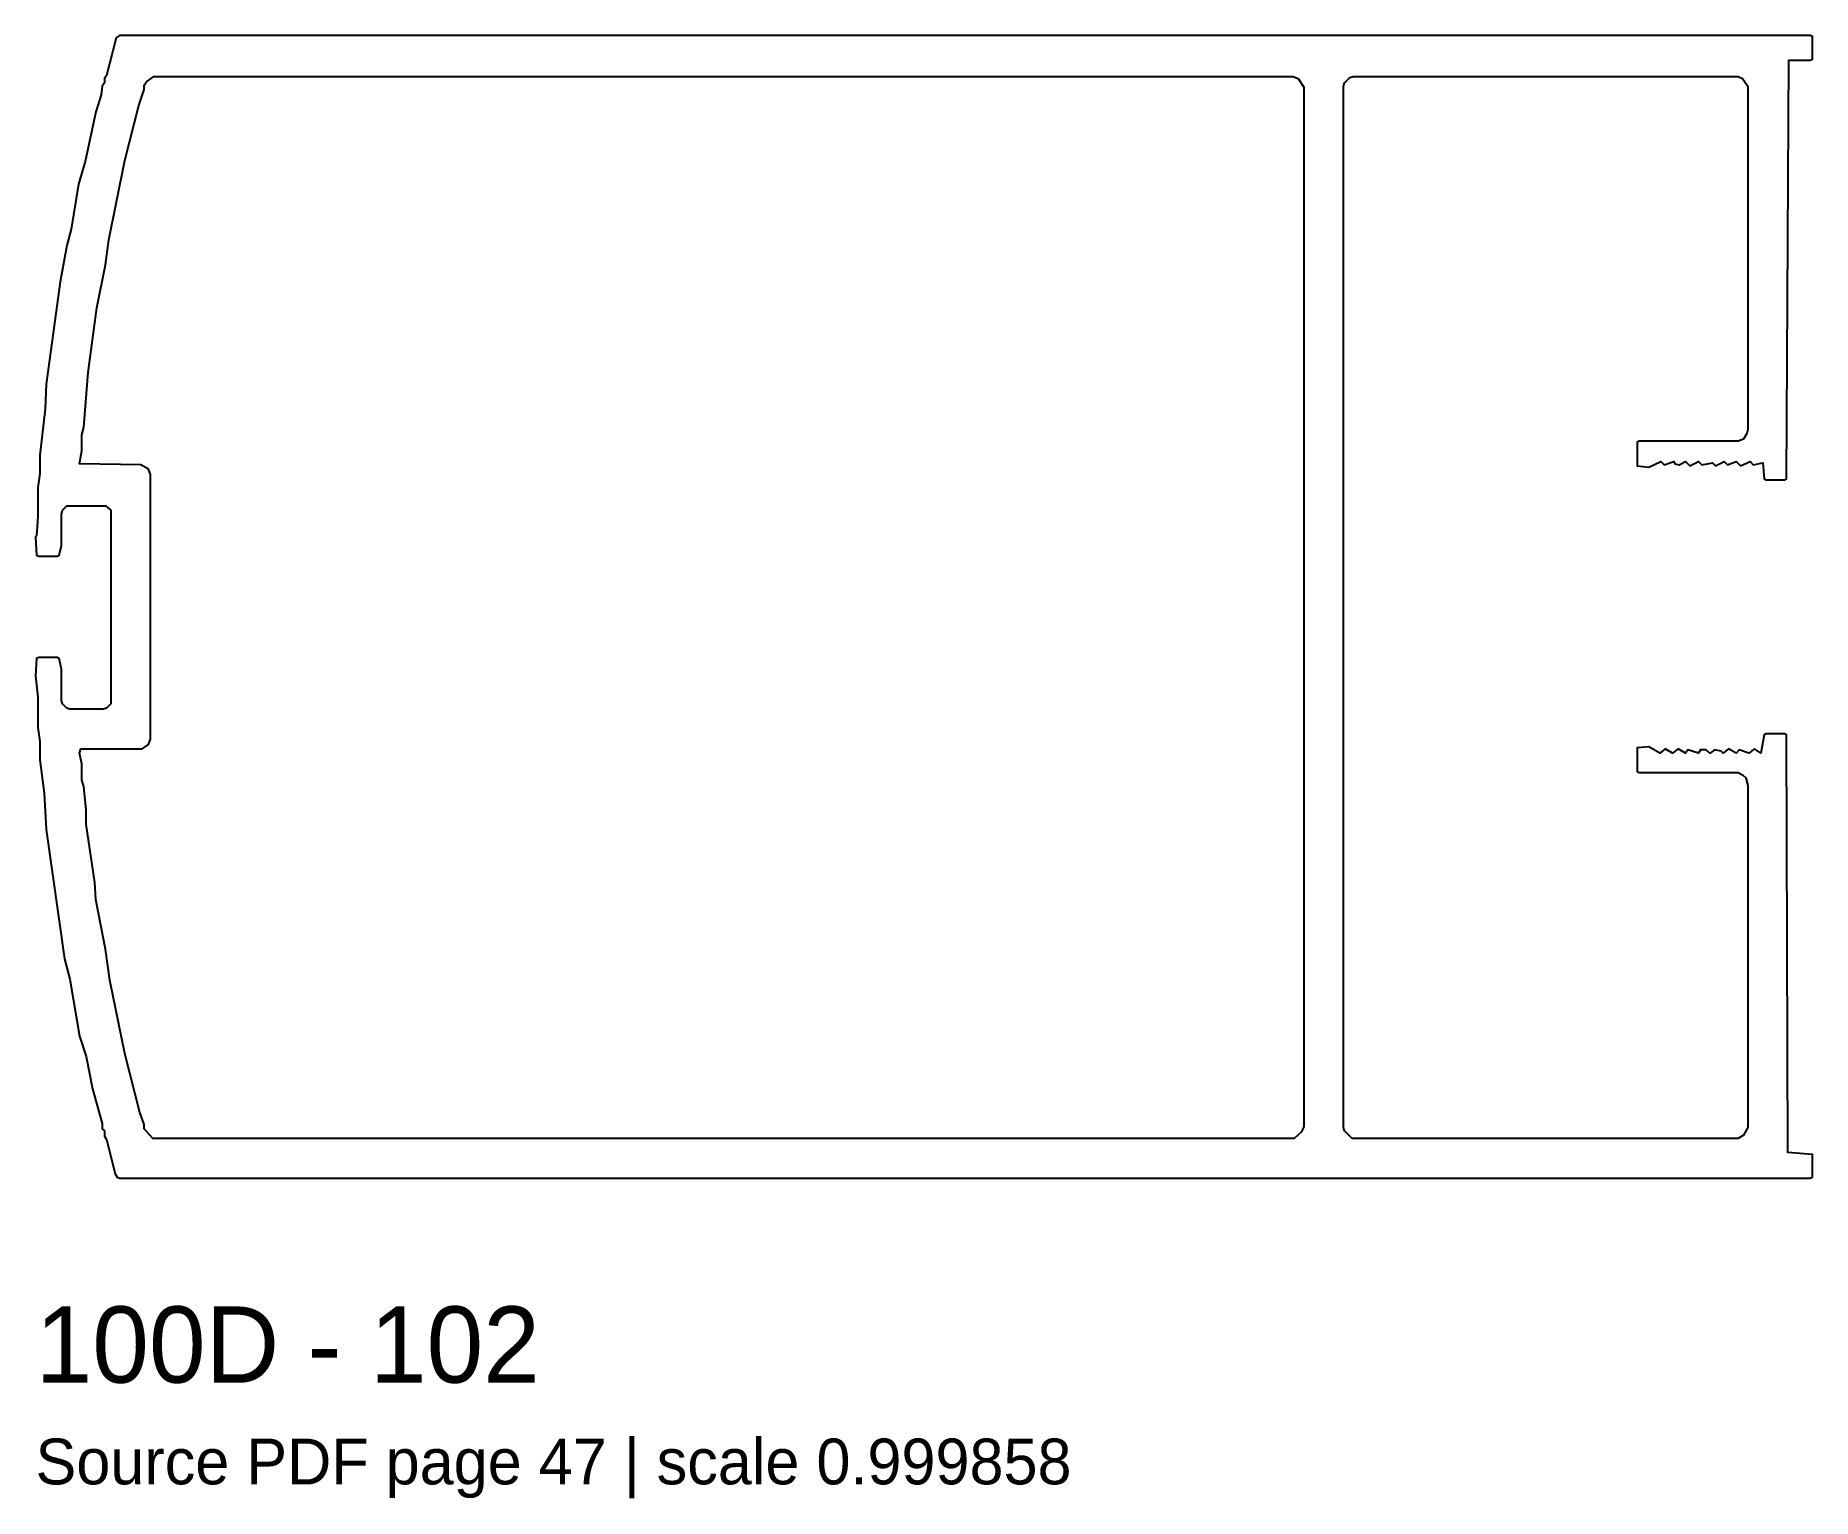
# Model space of a CAD drawing. Header units: millimetres. Extents: x 0 to 69.9, y -12.6 to 45.
import ezdxf

# ---------------------------------------------------------------- set-up
doc = ezdxf.new("R2010")
doc.units = ezdxf.units.MM
doc.layers.add('INFO', color=7, linetype='Continuous')
doc.layers.add('PROFILE', color=7, linetype='Continuous')

msp = doc.modelspace()

# ---------------------------------------------------------------- linework, layer by layer
at = {"layer": 'PROFILE'}
for points in [[(3.175, 44.909), (2.794, 43.428), (2.709, 43.301), (2.709, 43.132), (2.624, 43.005), (2.582, 42.666), (2.37, 41.989), (1.947, 40.042), (1.693, 39.153), (1.397, 37.375), (1.227, 36.74), (0.974, 35.301), (0.423, 31.28), (0.381, 30.306), (0.169, 28.486), (0.169, 27.767), (0.085, 27.216), (0.085, 26.074), (0.042, 25.312), (0, 25.269), (0.042, 24.55), (0.127, 24.508), (0.847, 24.508), (0.931, 24.55), (1.016, 24.931), (1.016, 26.158), (1.058, 26.328), (1.227, 26.497), (2.751, 26.497), (2.963, 26.328), (2.963, 18.709), (2.794, 18.539), (2.667, 18.497), (1.354, 18.497), (1.227, 18.539), (1.058, 18.709), (1.016, 18.836), (1.016, 20.063), (0.931, 20.486), (0.847, 20.529), (0.127, 20.529), (0.042, 20.486), (0, 19.809), (0.085, 18.963), (0.085, 17.777), (0.169, 17.227), (0.169, 16.508), (0.339, 15.196), (0.423, 13.756), (1.143, 8.677), (1.354, 7.873), (1.735, 5.63), (1.989, 4.825), (2.243, 3.555), (2.624, 2.201), (2.624, 1.989), (2.709, 1.905), (2.709, 1.693), (2.794, 1.566), (3.132, 0.212), (3.217, 0.085), (3.302, 0.042), (69.84, 0.042), (69.925, 0.085), (69.925, 0.974), (68.951, 1.058), (68.909, 17.481), (68.824, 17.524), (68.105, 17.524), (68.02, 17.481), (67.893, 16.762), (67.639, 16.931), (67.427, 16.762), (67.046, 16.889), (66.92, 16.762), (66.623, 16.931), (66.412, 16.762), (66.327, 16.846), (66.073, 16.889), (65.904, 16.762), (65.734, 16.889), (65.523, 16.889), (65.438, 16.762), (65.015, 16.889), (64.93, 16.762), (64.634, 16.931), (64.422, 16.762), (64.126, 16.931), (63.914, 16.762), (63.491, 17.016), (63.025, 16.973), (63.025, 16.042), (63.11, 16), (67.004, 16), (67.173, 15.915), (67.3, 15.788), (67.385, 15.492), (67.385, 2.032), (67.216, 1.735), (67.004, 1.608), (51.809, 1.608), (51.512, 1.905), (51.47, 2.032), (51.47, 43.005), (51.512, 43.132), (51.724, 43.343), (51.851, 43.386), (67.004, 43.386), (67.173, 43.301), (67.385, 43.005), (67.385, 29.502), (67.343, 29.333), (67.216, 29.121), (67.004, 29.037), (63.11, 29.037), (63.025, 28.994), (63.025, 28.063), (63.491, 28.021), (63.957, 28.232), (64.084, 28.105), (64.465, 28.232), (64.507, 28.148), (64.676, 28.105), (64.93, 28.232), (65.099, 28.063), (65.438, 28.232), (65.565, 28.105), (65.988, 28.19), (66.115, 28.063), (66.454, 28.232), (66.581, 28.105), (66.92, 28.232), (67.089, 28.063), (67.47, 28.232), (67.597, 28.105), (67.978, 28.19), (68.02, 27.555), (68.105, 27.513), (68.824, 27.513), (68.909, 27.555), (68.994, 44.02), (69.84, 44.02), (69.925, 44.063), (69.925, 44.952), (69.84, 44.994), (3.302, 44.994)], [(4.36, 43.174), (4.656, 43.386), (49.481, 43.386), (49.692, 43.301), (49.904, 42.962), (49.904, 2.074), (49.819, 1.862), (49.523, 1.608), (4.614, 1.608), (4.275, 1.989), (4.275, 2.159), (4.106, 2.624), (3.513, 4.952), (2.921, 7.831), (2.751, 9.058), (2.37, 11.005), (2.328, 11.682), (1.989, 13.968), (1.989, 14.518), (1.905, 15.449), (1.82, 15.703), (1.82, 16.338), (1.735, 16.762), (1.778, 16.931), (4.19, 16.931), (4.444, 17.1), (4.529, 17.312), (4.529, 27.724), (4.444, 27.936), (4.148, 28.105), (1.735, 28.148), (1.82, 28.656), (1.82, 29.291), (1.905, 29.587), (2.074, 31.745), (2.413, 34.285), (2.751, 35.978), (2.878, 36.952), (3.513, 40.084), (4.063, 42.243), (4.275, 42.878), (4.275, 43.047)]]:
    msp.add_lwpolyline(points, close=True, dxfattribs=at)

# ---------------------------------------------------------------- texts
at = {"layer": 'INFO'}
for s, height, p in [('100D - 102', 3, (0, -8)), ('Source PDF page 47 | scale 0.999858', 1.8, (0, -12))]:
    msp.add_text(s, height=height, dxfattribs=at).set_placement(p)

doc.saveas('drawing.dxf')
